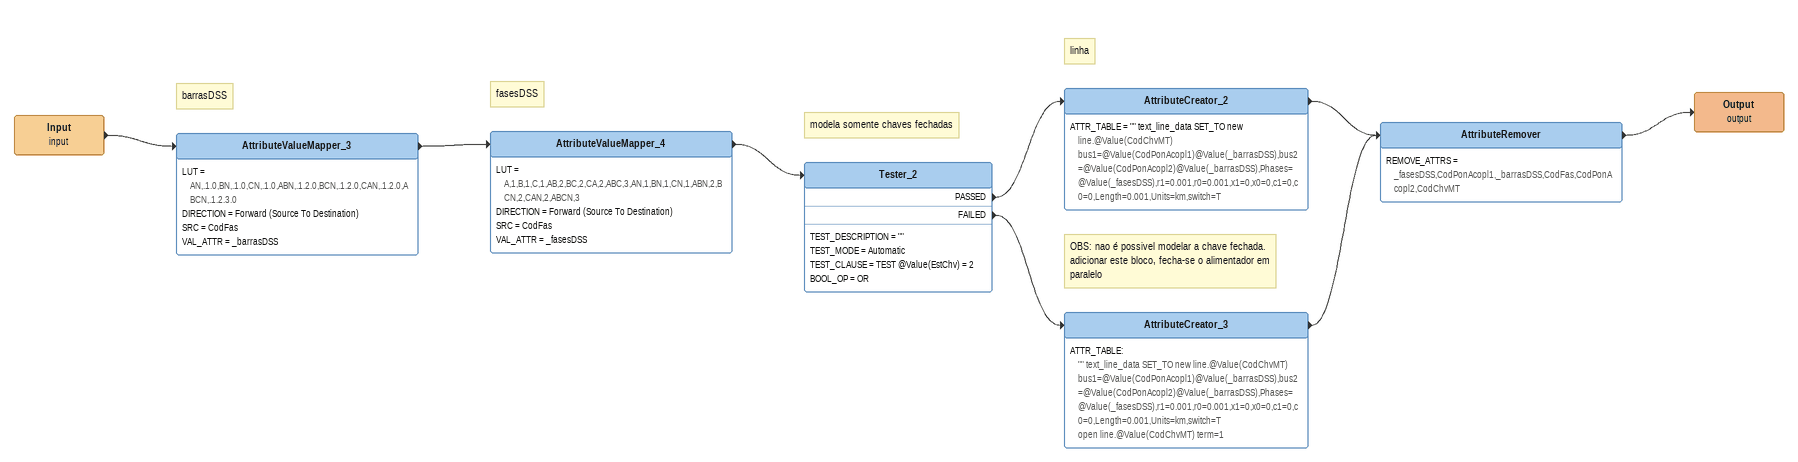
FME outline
Input (input)
    -> AttributeValueMapper_3
Note: barrasDSS
AttributeValueMapper_3
    LUT = AN,.1.0,BN,.1.0,CN,.1.0,ABN,.1.2.0,BCN,.1.2.0,CAN,.1.2.0,ABCN,.1.2.3.0
    DIRECTION = Forward (Source To Destination)
    SRC = CodFas
    VAL_ATTR = _barrasDSS
    -> AttributeValueMapper_4
Note: fasesDSS
AttributeValueMapper_4
    LUT = A,1,B,1,C,1,AB,2,BC,2,CA,2,ABC,3,AN,1,BN,1,CN,1,ABN,2,BCN,2,CAN,2,ABCN,3
    DIRECTION = Forward (Source To Destination)
    SRC = CodFas
    VAL_ATTR = _fasesDSS
    -> Tester_2
Note: modela somente chaves fechadas
Tester_2
    TEST_DESCRIPTION = ""
    TEST_MODE = Automatic
    TEST_CLAUSE = TEST @Value(EstChv) = 2
    BOOL_OP = OR
    PASSED -> AttributeCreator_2
    FAILED -> AttributeCreator_3
Note: linha
AttributeCreator_2
    ATTR_TABLE = "" text_line_data SET_TO new line.@Value(CodChvMT) bus1=@Value(CodPonAcopl1)@Value(_barrasDSS),bus2=@Value(CodPonAcopl2)@Value(_barrasDSS),Phases=@Value(_fasesDSS),r1=0.001,r0=0.001,x1=0,x0=0,c1=0,c0=0,Length=0.001,Units=km,switch=T
    -> AttributeRemover
Note: OBS: nao é possivel modelar a chave fechada. / adicionar este bloco, fecha-se o alimentador em paralelo
AttributeCreator_3
    ATTR_TABLE:
      "" text_line_data SET_TO new line.@Value(CodChvMT) bus1=@Value(CodPonAcopl1)@Value(_barrasDSS),bus2=@Value(CodPonAcopl2)@Value(_barrasDSS),Phases=@Value(_fasesDSS),r1=0.001,r0=0.001,x1=0,x0=0,c1=0,c0=0,Length=0.001,Units=km,switch=T
      open line.@Value(CodChvMT) term=1
    -> AttributeRemover
AttributeRemover
    REMOVE_ATTRS = _fasesDSS,CodPonAcopl1,_barrasDSS,CodFas,CodPonAcopl2,CodChvMT
    -> Output (output)
Output (output)
